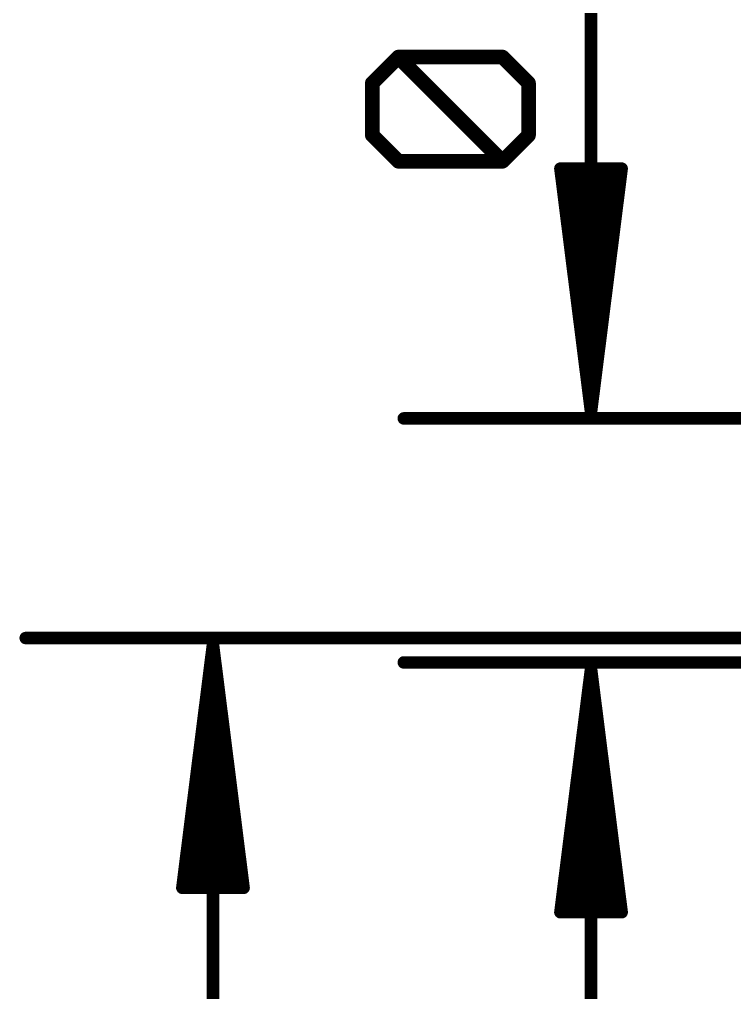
# Model space of a CAD drawing. Extents: x -8.1 to 25.5, y -5.3 to 27.8.
# Drawn here: x -7.73 to -0.28, y 11.8 to 21.93 of the extents above; entities that cross this region are included whole.
import ezdxf

# ---------------------------------------------------------------- set-up
doc = ezdxf.new("R2010")
doc.units = 0
doc.layers.add('47', color=253, linetype='CONTINUOUS')

msp = doc.modelspace()

# ---------------------------------------------------------------- linework, layer by layer
at = {"layer": '47'}
for points, const_width in [([(-1.778, 17.845), (-1.778, 25.3428)], 0.13), ([(-4.0557, 21.2697), (-3.7845, 21.5409)], 0.1524), ([(-3.7845, 21.5409), (-2.6999, 21.5409)], 0.1524), ([(-2.6999, 20.4562), (-3.7845, 21.5409)], 0.1524), ([(-2.6999, 21.5409), (-2.4287, 21.2697)], 0.1524), ([(-4.0557, 20.7274), (-4.0557, 21.2697)], 0.1524), ([(-2.4287, 21.2697), (-2.4287, 20.7274)], 0.1524), ([(-3.7845, 20.4562), (-4.0557, 20.7274)], 0.1524), ([(-2.4287, 20.7274), (-2.6999, 20.4562)], 0.1524), ([(-2.6999, 20.4562), (-3.7845, 20.4562)], 0.1524), ([(-1.778, 17.845), (-2.0972, 20.38)], 0.13), ([(-2.0972, 20.38), (-1.4588, 20.38)], 0.13), ([(-1.778, 17.845), (-2.038, 20.38)], 0.13), ([(-1.778, 17.845), (-1.908, 20.38)], 0.13), ([(-1.4588, 20.38), (-1.778, 17.845)], 0.13), ([(-1.648, 20.38), (-1.778, 17.845)], 0.13), ([(-1.518, 20.38), (-1.778, 17.845)], 0.13), ([(2.54, 17.78), (-3.728, 17.78)], 0.13), ([(8.89, 15.494), (-7.665, 15.494)], 0.13), ([(-5.715, 15.429), (-6.0342, 12.894)], 0.13), ([(-5.715, 15.429), (-5.975, 12.894)], 0.13), ([(-5.715, 15.429), (-5.845, 12.894)], 0.13), ([(-5.715, 0.065), (-5.715, 15.429)], 0.13), ([(-5.3958, 12.894), (-5.715, 15.429)], 0.13), ([(-5.585, 12.894), (-5.715, 15.429)], 0.13), ([(-5.455, 12.894), (-5.715, 15.429)], 0.13), ([(2.54, 15.24), (-3.728, 15.24)], 0.13), ([(-1.778, 15.175), (-2.0972, 12.64)], 0.13), ([(-1.778, 15.175), (-2.038, 12.64)], 0.13), ([(-1.778, 15.175), (-1.908, 12.64)], 0.13), ([(-1.778, 15.175), (-1.778, 10.04)], 0.13), ([(-1.4588, 12.64), (-1.778, 15.175)], 0.13), ([(-1.648, 12.64), (-1.778, 15.175)], 0.13), ([(-1.518, 12.64), (-1.778, 15.175)], 0.13), ([(-6.0342, 12.894), (-5.3958, 12.894)], 0.13), ([(-2.0972, 12.64), (-1.4588, 12.64)], 0.13)]:
    msp.add_lwpolyline(points, dxfattribs=dict(at, const_width=const_width))
for points, const_width in [([(-3.7576, 21.5678, 1), (-3.8115, 21.5139)], 0.0762), ([(-3.7845, 21.579, 1), (-3.7845, 21.5028)], 0.0762), ([(-3.7576, 21.5139, 1), (-3.8115, 21.5678)], 0.0762), ([(-2.6729, 21.5678, 1), (-2.7268, 21.5139)], 0.0762), ([(-2.6999, 21.5028, 1), (-2.6999, 21.579)], 0.0762), ([(-4.0176, 21.2697, 1), (-4.0938, 21.2697)], 0.0762), ([(-4.0826, 21.2966, 1), (-4.0287, 21.2428)], 0.0762), ([(-2.3906, 21.2697, 1), (-2.4668, 21.2697)], 0.0762), ([(-2.4556, 21.2428, 1), (-2.4018, 21.2966)], 0.0762), ([(-4.0287, 20.7543, 1), (-4.0826, 20.7004)], 0.0762), ([(-4.0938, 20.7274, 1), (-4.0176, 20.7274)], 0.0762), ([(-2.4668, 20.7274, 1), (-2.3906, 20.7274)], 0.0762), ([(-2.4018, 20.7004, 1), (-2.4556, 20.7543)], 0.0762), ([(-3.7845, 20.4943, 1), (-3.7845, 20.4181)], 0.0762), ([(-3.8115, 20.4293, 1), (-3.7576, 20.4831)], 0.0762), ([(-2.7268, 20.4831, 1), (-2.6729, 20.4293)], 0.0762), ([(-2.7268, 20.4293, 1), (-2.6729, 20.4831)], 0.0762), ([(-2.6999, 20.4181, 1), (-2.6999, 20.4943)], 0.0762), ([(-2.065, 20.3841, 1), (-2.1295, 20.3759)], 0.065), ([(-2.0972, 20.4125, 1), (-2.0972, 20.3475)], 0.065), ([(-2.0057, 20.3833, 1), (-2.0703, 20.3767)], 0.065), ([(-1.8755, 20.3817, 1), (-1.9405, 20.3783)], 0.065), ([(-1.6155, 20.3783, 1), (-1.6805, 20.3817)], 0.065), ([(-1.4857, 20.3767, 1), (-1.5503, 20.3833)], 0.065), ([(-1.4265, 20.3759, 1), (-1.491, 20.3841)], 0.065), ([(-1.4588, 20.3475, 1), (-1.4588, 20.4125)], 0.065), ([(-3.728, 17.8125, 1), (-3.728, 17.7475)], 0.065), ([(-1.8102, 17.8491, 1), (-1.7458, 17.8409)], 0.065), ([(-1.8103, 17.8483, 1), (-1.7457, 17.8417)], 0.065), ([(-1.8105, 17.8433, 1), (-1.7455, 17.8467)], 0.065), ([(-1.8105, 17.8467, 1), (-1.7455, 17.8433)], 0.065), ([(-1.8105, 17.845, 1), (-1.7455, 17.845)], 0.065), ([(-1.8103, 17.8417, 1), (-1.7457, 17.8483)], 0.065), ([(-1.8102, 17.8409, 1), (-1.7458, 17.8491)], 0.065), ([(-7.665, 15.5265, 1), (-7.665, 15.4615)], 0.065), ([(-5.6825, 15.429, 1), (-5.7475, 15.429)], 0.065), ([(-5.6828, 15.4331, 1), (-5.7472, 15.4249)], 0.065), ([(-5.6825, 15.4273, 1), (-5.7475, 15.4307)], 0.065), ([(-5.6825, 15.4307, 1), (-5.7475, 15.4273)], 0.065), ([(-5.6827, 15.4323, 1), (-5.7473, 15.4257)], 0.065), ([(-5.6827, 15.4257, 1), (-5.7473, 15.4323)], 0.065), ([(-5.6828, 15.4249, 1), (-5.7472, 15.4331)], 0.065), ([(-3.728, 15.2725, 1), (-3.728, 15.2075)], 0.065), ([(-1.7455, 15.175, 1), (-1.8105, 15.175)], 0.065), ([(-1.7458, 15.1791, 1), (-1.8102, 15.1709)], 0.065), ([(-1.7455, 15.1733, 1), (-1.8105, 15.1767)], 0.065), ([(-1.7455, 15.1767, 1), (-1.8105, 15.1733)], 0.065), ([(-1.7457, 15.1783, 1), (-1.8103, 15.1717)], 0.065), ([(-1.7457, 15.1717, 1), (-1.8103, 15.1783)], 0.065), ([(-1.7458, 15.1709, 1), (-1.8102, 15.1791)], 0.065), ([(-6.0665, 12.8981, 1), (-6.002, 12.8899)], 0.065), ([(-6.0342, 12.9265, 1), (-6.0342, 12.8615)], 0.065), ([(-6.0073, 12.8973, 1), (-5.9427, 12.8907)], 0.065), ([(-5.8775, 12.8957, 1), (-5.8125, 12.8923)], 0.065), ([(-5.6175, 12.8923, 1), (-5.5525, 12.8957)], 0.065), ([(-5.4873, 12.8907, 1), (-5.4227, 12.8973)], 0.065), ([(-5.428, 12.8899, 1), (-5.3635, 12.8981)], 0.065), ([(-5.3958, 12.8615, 1), (-5.3958, 12.9265)], 0.065), ([(-2.1295, 12.6441, 1), (-2.065, 12.6359)], 0.065), ([(-2.0972, 12.6725, 1), (-2.0972, 12.6075)], 0.065), ([(-2.0703, 12.6433, 1), (-2.0057, 12.6367)], 0.065), ([(-1.9405, 12.6417, 1), (-1.8755, 12.6383)], 0.065), ([(-1.6805, 12.6383, 1), (-1.6155, 12.6417)], 0.065), ([(-1.5503, 12.6367, 1), (-1.4857, 12.6433)], 0.065), ([(-1.491, 12.6359, 1), (-1.4265, 12.6441)], 0.065), ([(-1.4588, 12.6075, 1), (-1.4588, 12.6725)], 0.065)]:
    msp.add_lwpolyline(points, format="xyb", dxfattribs=dict(at, const_width=const_width))

doc.saveas('drawing.dxf')
